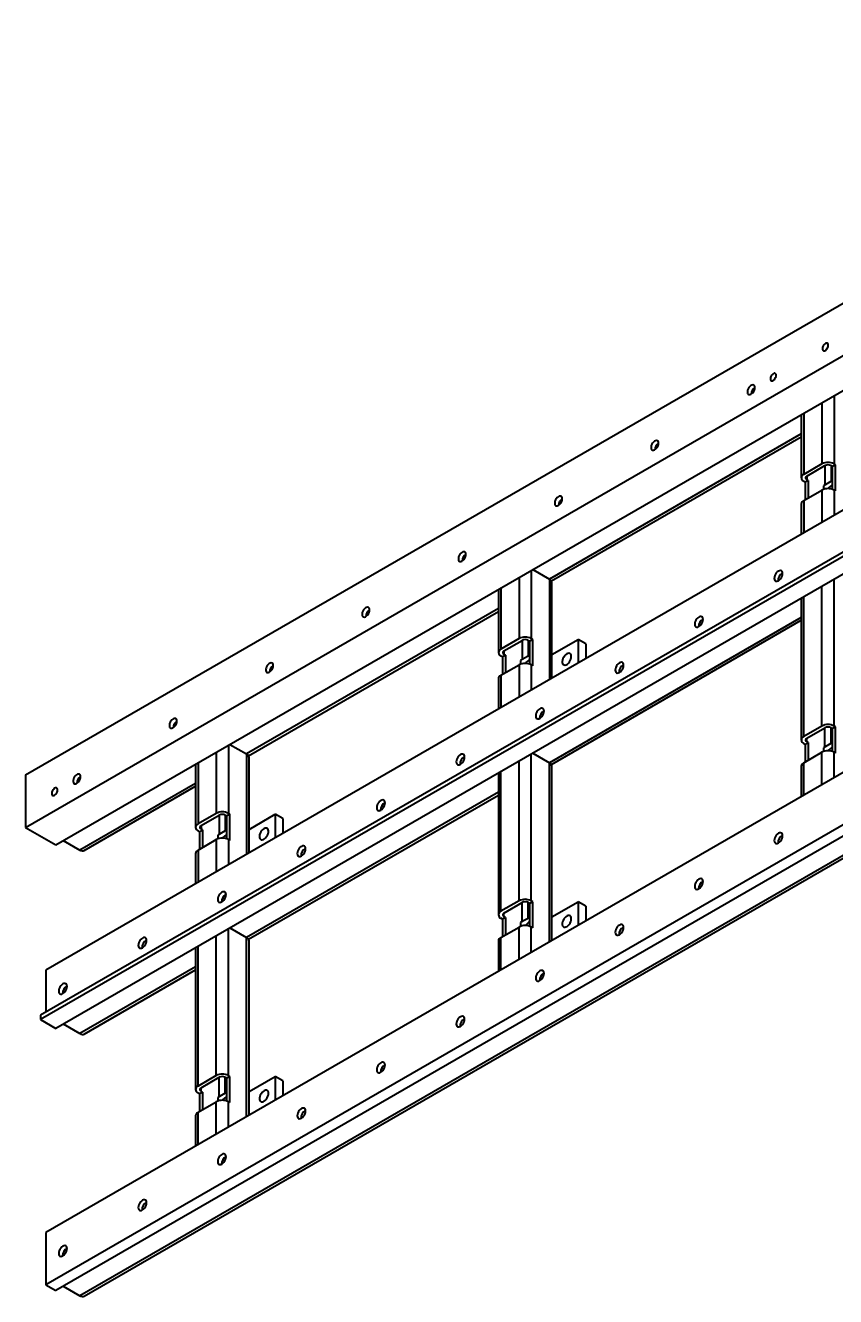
# Model space of a CAD drawing. Header units: millimetres. Extents: x 0 to 420, y 0 to 297.
# Drawn here: x 256.1 to 331.8, y 68.5 to 187.3 of the extents above; entities that cross this region are included whole.
import ezdxf

# ---------------------------------------------------------------- set-up
doc = ezdxf.new("R2010")
doc.units = ezdxf.units.MM

msp = doc.modelspace()

# ---------------------------------------------------------------- linework, layer by layer
at = {"color": 7, "linetype": 'Continuous', "lineweight": 40}
for p, q in [((256.132, 117.236), (400.382, 200.51)), ((256.132, 112.337), (400.382, 195.611)), ((258.96, 110.704), (403.21, 193.978)), ((402.291, 182.26), (258.041, 98.987)), ((401.796, 178.055), (257.546, 94.782)), ((401.796, 177.647), (257.546, 94.373)), ((403.21, 176.831), (258.96, 93.557)), ((402.291, 157.764), (258.041, 74.491)), ((402.291, 152.865), (258.041, 69.591)), ((403.21, 152.334), (258.96, 69.061)), ((405.473, 151.845), (261.223, 68.571)), ((261.623, 68.531), (405.873, 151.805)), ((328.588, 150.9), (328.588, 144.993)), ((305.247, 135.359), (328.588, 148.833)), ((305.247, 135.359), (328.588, 148.833)), ((330.519, 146.299), (328.822, 145.319)), ((329.105, 145.156), (330.802, 146.135)), ((331.368, 146.135), (331.509, 146.054)), ((331.792, 146.217), (331.509, 146.054)), ((331.792, 146.217), (331.651, 146.299)), ((331.792, 143.768), (331.792, 146.217)), ((331.509, 143.914), (331.509, 146.054)), ((328.964, 144.584), (328.822, 144.666)), ((328.822, 142.869), (330.519, 143.849)), ((329.247, 144.748), (328.964, 144.584)), ((328.964, 144.584), (328.964, 142.951)), ((329.247, 144.748), (329.105, 144.829)), ((329.247, 144.748), (329.247, 143.114)), ((331.509, 144.748), (330.661, 144.258)), ((330.661, 144.258), (330.661, 143.914)), ((331.792, 143.768), (331.651, 143.849)), ((328.588, 142.543), (328.588, 139.713)), ((303.508, 136.421), (305.064, 135.523)), ((300.304, 134.571), (300.304, 128.664)), ((305.298, 126.268), (305.298, 135.197)), ((328.588, 133.752), (328.588, 120.496)), ((276.963, 119.031), (300.304, 132.505)), ((276.963, 119.031), (300.304, 132.505)), ((305.247, 118.211), (328.588, 131.686)), ((305.247, 118.211), (328.588, 131.686)), ((302.235, 129.971), (300.538, 128.991)), ((300.821, 128.828), (302.518, 129.807)), ((303.084, 129.807), (303.225, 129.726)), ((303.508, 129.889), (303.225, 129.726)), ((303.225, 127.586), (303.225, 129.726)), ((303.508, 129.889), (303.366, 129.971)), ((303.508, 127.439), (303.508, 129.889)), ((305.298, 128.473), (307.751, 129.889)), ((308.458, 129.481), (307.751, 129.889)), ((307.751, 129.889), (307.751, 127.684)), ((308.458, 129.481), (308.458, 128.092)), ((300.679, 128.256), (300.538, 128.338)), ((300.962, 128.419), (300.679, 128.256)), ((300.962, 128.419), (300.821, 128.501)), ((300.962, 128.419), (300.962, 126.786)), ((303.225, 128.419), (302.377, 127.93)), ((300.538, 126.541), (302.235, 127.521)), ((300.679, 128.256), (300.679, 126.623)), ((302.377, 127.93), (302.377, 127.586)), ((303.508, 127.439), (303.366, 127.521)), ((300.304, 126.215), (300.304, 123.385)), ((330.519, 121.803), (328.822, 120.823)), ((329.105, 120.66), (330.802, 121.639)), ((331.368, 121.639), (331.509, 121.558)), ((331.792, 121.721), (331.509, 121.558)), ((331.509, 119.418), (331.509, 121.558)), ((331.792, 121.721), (331.651, 121.803)), ((331.792, 119.271), (331.792, 121.721)), ((275.224, 120.093), (276.779, 119.195)), ((328.964, 120.088), (328.822, 120.17)), ((329.247, 120.251), (328.964, 120.088)), ((328.964, 120.088), (328.964, 118.455)), ((329.247, 120.251), (329.105, 120.333)), ((329.247, 120.251), (329.247, 118.618)), ((331.509, 120.251), (330.661, 119.762)), ((277.014, 109.94), (277.014, 118.869)), ((303.508, 119.274), (305.064, 118.376)), ((328.822, 118.373), (330.519, 119.353)), ((330.661, 119.762), (330.661, 119.418)), ((331.792, 119.271), (331.651, 119.353)), ((272.019, 118.243), (272.019, 112.336)), ((305.298, 101.771), (305.298, 118.049)), ((328.588, 118.047), (328.588, 115.217)), ((256.132, 117.236), (256.132, 112.337)), ((300.304, 117.424), (300.304, 104.168)), ((261.623, 110.175), (272.019, 116.177)), ((261.623, 110.175), (272.019, 116.177)), ((276.963, 101.883), (300.304, 115.358)), ((276.963, 101.883), (300.304, 115.358)), ((273.951, 113.642), (272.254, 112.663)), ((272.537, 112.499), (274.234, 113.479)), ((274.799, 113.479), (274.941, 113.398)), ((275.224, 113.561), (274.941, 113.398)), ((274.941, 111.258), (274.941, 113.398)), ((275.224, 113.561), (275.082, 113.642)), ((275.224, 111.111), (275.224, 113.561)), ((277.014, 112.145), (279.466, 113.561)), ((279.466, 113.561), (279.466, 111.355)), ((280.173, 113.153), (279.466, 113.561)), ((280.173, 113.153), (280.173, 111.764)), ((256.132, 112.337), (258.96, 110.704)), ((272.395, 111.928), (272.254, 112.01)), ((272.678, 112.091), (272.395, 111.928)), ((272.395, 111.928), (272.395, 110.295)), ((272.678, 112.091), (272.537, 112.173)), ((272.678, 112.091), (272.678, 110.458)), ((274.941, 112.091), (274.092, 111.601)), ((259.667, 111.113), (261.223, 110.215)), ((272.254, 110.213), (273.951, 111.193)), ((274.092, 111.601), (274.092, 111.258)), ((275.224, 111.111), (275.082, 111.193)), ((272.019, 109.887), (272.019, 107.056)), ((302.235, 105.474), (300.538, 104.495)), ((300.821, 104.331), (302.518, 105.311)), ((303.084, 105.311), (303.225, 105.229)), ((303.508, 105.393), (303.225, 105.229)), ((303.225, 103.09), (303.225, 105.229)), ((303.508, 105.393), (303.366, 105.474)), ((303.508, 102.943), (303.508, 105.393)), ((305.298, 103.977), (307.751, 105.393)), ((307.751, 105.393), (307.751, 103.187)), ((308.458, 104.985), (307.751, 105.393)), ((308.458, 104.985), (308.458, 103.596)), ((300.679, 103.76), (300.538, 103.842)), ((300.962, 103.923), (300.679, 103.76)), ((300.679, 103.76), (300.679, 102.127)), ((300.962, 103.923), (300.821, 104.005)), ((300.962, 103.923), (300.962, 102.29)), ((303.225, 103.923), (302.377, 103.433)), ((302.377, 103.433), (302.377, 103.09)), ((275.224, 102.946), (276.779, 102.048)), ((300.538, 102.045), (302.235, 103.025)), ((303.508, 102.943), (303.366, 103.025)), ((272.019, 101.096), (272.019, 87.84)), ((277.014, 85.443), (277.014, 101.721)), ((300.304, 101.719), (300.304, 98.888)), ((258.041, 98.987), (258.041, 95.067)), ((261.623, 93.028), (272.019, 99.029)), ((261.623, 93.028), (272.019, 99.029)), ((257.546, 94.782), (257.546, 94.373)), ((257.546, 94.373), (258.96, 93.557)), ((259.667, 93.965), (261.223, 93.067)), ((273.951, 89.146), (272.254, 88.167)), ((275.224, 89.065), (275.082, 89.146)), ((272.537, 88.003), (274.234, 88.983)), ((274.799, 88.983), (274.941, 88.901)), ((275.224, 89.065), (274.941, 88.901)), ((274.941, 86.762), (274.941, 88.901)), ((275.224, 86.615), (275.224, 89.065)), ((277.014, 87.649), (279.466, 89.065)), ((280.173, 88.656), (279.466, 89.065)), ((279.466, 89.065), (279.466, 86.859)), ((280.173, 88.656), (280.173, 87.267)), ((272.395, 87.432), (272.254, 87.513)), ((272.678, 87.595), (272.395, 87.432)), ((272.395, 87.432), (272.395, 85.799)), ((272.678, 87.595), (272.537, 87.677)), ((272.678, 87.595), (272.678, 85.962)), ((274.941, 87.595), (274.092, 87.105)), ((274.092, 87.105), (274.092, 86.762)), ((272.254, 85.717), (273.951, 86.697)), ((275.224, 86.615), (275.082, 86.697)), ((272.019, 85.39), (272.019, 82.56)), ((258.041, 74.491), (258.041, 69.591)), ((258.041, 69.591), (258.96, 69.061)), ((259.667, 69.469), (261.223, 68.571))]:
    msp.add_line(p, q, dxfattribs=at)
at = {"color": 8, "linetype": 'Continuous', "lineweight": 40}
for p, q in [((331.651, 152.668), (331.651, 146.299)), ((328.822, 151.035), (328.822, 145.319)), ((330.519, 152.015), (330.519, 146.299)), ((328.588, 149.104), (305.064, 135.523)), ((330.802, 146.135), (330.802, 144.339)), ((331.368, 146.135), (331.368, 144.666)), ((329.105, 145.156), (329.105, 144.829)), ((330.519, 143.849), (330.519, 140.828)), ((331.651, 143.849), (331.651, 141.481)), ((328.822, 142.869), (328.822, 139.848)), ((302.235, 135.686), (302.235, 129.971)), ((303.366, 136.34), (303.366, 129.971)), ((305.064, 135.523), (305.064, 126.132)), ((331.651, 121.803), (331.651, 135.52)), ((300.538, 134.707), (300.538, 128.991)), ((330.519, 121.803), (330.519, 134.867)), ((328.822, 120.823), (328.822, 133.888)), ((300.304, 132.775), (276.779, 119.195)), ((328.588, 131.956), (305.064, 118.376)), ((302.518, 129.807), (302.518, 128.011)), ((303.084, 129.807), (303.084, 128.338)), ((300.821, 128.828), (300.821, 128.501)), ((302.235, 127.521), (302.235, 124.5)), ((303.366, 127.521), (303.366, 125.153)), ((300.538, 126.541), (300.538, 123.52)), ((330.802, 119.843), (330.802, 121.639)), ((331.368, 120.17), (331.368, 121.639)), ((275.082, 120.011), (275.082, 113.642)), ((329.105, 120.333), (329.105, 120.66)), ((273.951, 119.358), (273.951, 113.642)), ((276.779, 119.195), (276.779, 109.804)), ((303.366, 105.474), (303.366, 119.192)), ((330.519, 116.332), (330.519, 119.353)), ((331.651, 116.985), (331.651, 119.353)), ((272.254, 118.379), (272.254, 112.663)), ((302.235, 105.474), (302.235, 118.539)), ((305.064, 101.636), (305.064, 118.376)), ((328.822, 115.352), (328.822, 118.373)), ((272.019, 116.447), (261.223, 110.215)), ((300.538, 104.495), (300.538, 117.559)), ((300.304, 115.628), (276.779, 102.048)), ((274.234, 113.479), (274.234, 111.683)), ((274.799, 113.479), (274.799, 112.01)), ((272.537, 112.499), (272.537, 112.173)), ((273.951, 111.193), (273.951, 108.171)), ((275.082, 111.193), (275.082, 108.825)), ((272.254, 110.213), (272.254, 107.192)), ((302.518, 103.515), (302.518, 105.311)), ((303.084, 103.842), (303.084, 105.311)), ((300.821, 104.005), (300.821, 104.331)), ((273.951, 89.146), (273.951, 102.211)), ((275.082, 89.146), (275.082, 102.864)), ((302.235, 100.003), (302.235, 103.025)), ((303.366, 100.657), (303.366, 103.025)), ((272.254, 88.167), (272.254, 101.231)), ((276.779, 85.308), (276.779, 102.048)), ((300.538, 99.024), (300.538, 102.045)), ((272.019, 99.3), (261.223, 93.067)), ((272.537, 87.677), (272.537, 88.003)), ((274.234, 87.187), (274.234, 88.983)), ((274.799, 87.513), (274.799, 88.983)), ((272.254, 82.696), (272.254, 85.717)), ((273.951, 83.675), (273.951, 86.697)), ((275.082, 84.328), (275.082, 86.697))]:
    msp.add_line(p, q, dxfattribs=at)
at = {"color": 7, "linetype": 'Continuous', "lineweight": 40, "flags": 128}
for points in [[(331.11, 157.377), (331.096, 157.466), (331.058, 157.531), (330.998, 157.566), (330.922, 157.567), (330.838, 157.534), (330.753, 157.47), (330.678, 157.381), (330.617, 157.277), (330.579, 157.167), (330.565, 157.062), (330.579, 156.973), (330.617, 156.908), (330.678, 156.873), (330.753, 156.872), (330.838, 156.905), (330.922, 156.969), (330.998, 157.057), (331.058, 157.162), (331.096, 157.272), (331.11, 157.377)], [(326.245, 154.568), (326.232, 154.658), (326.193, 154.723), (326.133, 154.758), (326.057, 154.759), (325.973, 154.725), (325.889, 154.661), (325.813, 154.573), (325.752, 154.469), (325.714, 154.359), (325.7, 154.254), (325.714, 154.164), (325.752, 154.099), (325.813, 154.064), (325.889, 154.063), (325.973, 154.097), (326.057, 154.161), (326.133, 154.249), (326.193, 154.353), (326.232, 154.463), (326.245, 154.568)], [(324.259, 153.422), (324.246, 153.525), (324.208, 153.604), (324.147, 153.656), (324.068, 153.674), (323.978, 153.659), (323.882, 153.611), (323.787, 153.534), (323.702, 153.434), (323.632, 153.317), (323.582, 153.193), (323.556, 153.071), (323.556, 152.96), (323.582, 152.868), (323.632, 152.802), (323.702, 152.767), (323.787, 152.765), (323.882, 152.797), (323.978, 152.86), (324.068, 152.949), (324.147, 153.059), (324.208, 153.18), (324.246, 153.304), (324.259, 153.422)], [(315.263, 148.228), (315.25, 148.331), (315.211, 148.411), (315.151, 148.462), (315.072, 148.481), (314.981, 148.465), (314.885, 148.418), (314.791, 148.341), (314.705, 148.24), (314.635, 148.124), (314.585, 148), (314.559, 147.878), (314.559, 147.766), (314.585, 147.674), (314.635, 147.608), (314.705, 147.573), (314.791, 147.571), (314.885, 147.603), (314.981, 147.666), (315.072, 147.756), (315.151, 147.865), (315.211, 147.986), (315.25, 148.111), (315.263, 148.228)], [(306.266, 143.035), (306.253, 143.137), (306.215, 143.217), (306.154, 143.268), (306.075, 143.287), (305.985, 143.272), (305.889, 143.224), (305.794, 143.147), (305.709, 143.047), (305.639, 142.93), (305.588, 142.806), (305.563, 142.684), (305.563, 142.573), (305.588, 142.481), (305.639, 142.415), (305.709, 142.379), (305.794, 142.378), (305.889, 142.409), (305.985, 142.472), (306.075, 142.562), (306.154, 142.672), (306.215, 142.793), (306.253, 142.917), (306.266, 143.035)], [(297.27, 137.841), (297.257, 137.944), (297.218, 138.024), (297.158, 138.075), (297.079, 138.093), (296.988, 138.078), (296.892, 138.03), (296.798, 137.953), (296.712, 137.853), (296.642, 137.736), (296.592, 137.613), (296.566, 137.49), (296.566, 137.379), (296.592, 137.287), (296.642, 137.221), (296.712, 137.186), (296.798, 137.184), (296.892, 137.216), (296.988, 137.279), (297.079, 137.368), (297.158, 137.478), (297.218, 137.599), (297.257, 137.723), (297.27, 137.841)], [(326.842, 136.051), (326.829, 136.16), (326.79, 136.246), (326.729, 136.303), (326.648, 136.328), (326.554, 136.319), (326.454, 136.276), (326.353, 136.203), (326.259, 136.104), (326.179, 135.986), (326.117, 135.857), (326.078, 135.726), (326.065, 135.602), (326.078, 135.494), (326.117, 135.408), (326.179, 135.351), (326.259, 135.326), (326.353, 135.335), (326.454, 135.378), (326.554, 135.451), (326.648, 135.55), (326.729, 135.668), (326.79, 135.797), (326.829, 135.927), (326.842, 136.051)], [(288.273, 132.648), (288.26, 132.75), (288.222, 132.83), (288.161, 132.881), (288.082, 132.9), (287.992, 132.885), (287.896, 132.837), (287.801, 132.76), (287.716, 132.659), (287.645, 132.543), (287.595, 132.419), (287.569, 132.297), (287.569, 132.186), (287.595, 132.094), (287.645, 132.028), (287.716, 131.992), (287.801, 131.99), (287.896, 132.022), (287.992, 132.085), (288.082, 132.175), (288.161, 132.284), (288.222, 132.406), (288.26, 132.53), (288.273, 132.648)], [(319.418, 131.765), (319.405, 131.874), (319.366, 131.96), (319.304, 132.017), (319.223, 132.042), (319.13, 132.033), (319.029, 131.99), (318.928, 131.916), (318.834, 131.817), (318.754, 131.7), (318.692, 131.571), (318.653, 131.44), (318.64, 131.316), (318.653, 131.208), (318.692, 131.122), (318.754, 131.064), (318.834, 131.04), (318.928, 131.049), (319.029, 131.092), (319.13, 131.165), (319.223, 131.264), (319.304, 131.382), (319.366, 131.511), (319.405, 131.641), (319.418, 131.765)], [(306.69, 128.542), (306.584, 128.465), (306.485, 128.363), (306.399, 128.241), (306.332, 128.108), (306.286, 127.97), (306.266, 127.838), (306.273, 127.719), (306.306, 127.622), (306.363, 127.551), (306.441, 127.512), (306.534, 127.506), (306.637, 127.535), (306.743, 127.596), (306.846, 127.686), (306.939, 127.799), (307.017, 127.928), (307.074, 128.065), (307.107, 128.201), (307.113, 128.327), (307.093, 128.436), (307.048, 128.521), (306.98, 128.577), (306.894, 128.599), (306.795, 128.587), (306.69, 128.542)], [(279.277, 127.454), (279.264, 127.557), (279.225, 127.636), (279.165, 127.688), (279.086, 127.706), (278.995, 127.691), (278.899, 127.643), (278.805, 127.566), (278.719, 127.466), (278.649, 127.349), (278.599, 127.225), (278.573, 127.103), (278.573, 126.992), (278.599, 126.9), (278.649, 126.834), (278.719, 126.799), (278.805, 126.797), (278.899, 126.829), (278.995, 126.892), (279.086, 126.981), (279.165, 127.091), (279.225, 127.212), (279.264, 127.336), (279.277, 127.454)], [(311.993, 127.479), (311.98, 127.588), (311.941, 127.674), (311.879, 127.731), (311.799, 127.756), (311.705, 127.746), (311.604, 127.704), (311.504, 127.63), (311.41, 127.531), (311.329, 127.413), (311.267, 127.285), (311.229, 127.154), (311.215, 127.03), (311.229, 126.921), (311.267, 126.836), (311.329, 126.778), (311.41, 126.753), (311.504, 126.763), (311.604, 126.805), (311.705, 126.879), (311.799, 126.978), (311.879, 127.096), (311.941, 127.224), (311.98, 127.355), (311.993, 127.479)], [(270.28, 122.26), (270.267, 122.363), (270.229, 122.443), (270.168, 122.494), (270.089, 122.513), (269.999, 122.498), (269.903, 122.45), (269.808, 122.373), (269.723, 122.272), (269.652, 122.156), (269.602, 122.032), (269.576, 121.91), (269.576, 121.799), (269.602, 121.706), (269.652, 121.64), (269.723, 121.605), (269.808, 121.603), (269.903, 121.635), (269.999, 121.698), (270.089, 121.788), (270.168, 121.897), (270.229, 122.019), (270.267, 122.143), (270.28, 122.26)], [(304.569, 123.193), (304.555, 123.302), (304.516, 123.387), (304.455, 123.445), (304.374, 123.47), (304.28, 123.46), (304.18, 123.418), (304.079, 123.344), (303.985, 123.245), (303.905, 123.127), (303.843, 122.999), (303.804, 122.868), (303.791, 122.744), (303.804, 122.635), (303.843, 122.549), (303.905, 122.492), (303.985, 122.467), (304.079, 122.477), (304.18, 122.519), (304.28, 122.593), (304.374, 122.692), (304.455, 122.81), (304.516, 122.938), (304.555, 123.069), (304.569, 123.193)], [(297.144, 118.907), (297.131, 119.015), (297.092, 119.101), (297.03, 119.159), (296.949, 119.183), (296.856, 119.174), (296.755, 119.131), (296.654, 119.058), (296.561, 118.959), (296.48, 118.841), (296.418, 118.712), (296.379, 118.582), (296.366, 118.458), (296.379, 118.349), (296.418, 118.263), (296.48, 118.206), (296.561, 118.181), (296.654, 118.19), (296.755, 118.233), (296.856, 118.307), (296.949, 118.406), (297.03, 118.523), (297.092, 118.652), (297.131, 118.783), (297.144, 118.907)], [(261.284, 117.067), (261.271, 117.169), (261.232, 117.249), (261.171, 117.3), (261.093, 117.319), (261.002, 117.304), (260.906, 117.256), (260.812, 117.179), (260.726, 117.079), (260.656, 116.962), (260.606, 116.838), (260.58, 116.716), (260.58, 116.605), (260.606, 116.513), (260.656, 116.447), (260.726, 116.412), (260.812, 116.41), (260.906, 116.442), (261.002, 116.505), (261.093, 116.594), (261.171, 116.704), (261.232, 116.825), (261.271, 116.949), (261.284, 117.067)], [(259.133, 115.826), (259.12, 115.915), (259.081, 115.98), (259.021, 116.015), (258.945, 116.016), (258.861, 115.983), (258.777, 115.919), (258.701, 115.83), (258.641, 115.726), (258.602, 115.616), (258.589, 115.511), (258.602, 115.422), (258.641, 115.356), (258.701, 115.322), (258.777, 115.321), (258.861, 115.354), (258.945, 115.418), (259.021, 115.506), (259.081, 115.611), (259.12, 115.721), (259.133, 115.826)], [(289.719, 114.621), (289.706, 114.729), (289.667, 114.815), (289.605, 114.872), (289.525, 114.897), (289.431, 114.888), (289.33, 114.845), (289.23, 114.772), (289.136, 114.673), (289.055, 114.555), (288.994, 114.426), (288.955, 114.296), (288.942, 114.172), (288.955, 114.063), (288.994, 113.977), (289.055, 113.92), (289.136, 113.895), (289.23, 113.904), (289.33, 113.947), (289.431, 114.02), (289.525, 114.119), (289.605, 114.237), (289.667, 114.366), (289.706, 114.497), (289.719, 114.621)], [(278.406, 112.214), (278.3, 112.137), (278.201, 112.035), (278.115, 111.913), (278.047, 111.779), (278.002, 111.642), (277.982, 111.51), (277.989, 111.391), (278.022, 111.293), (278.079, 111.223), (278.156, 111.183), (278.249, 111.178), (278.352, 111.207), (278.459, 111.268), (278.562, 111.358), (278.655, 111.471), (278.733, 111.6), (278.789, 111.737), (278.822, 111.872), (278.829, 111.999), (278.809, 112.108), (278.764, 112.193), (278.696, 112.248), (278.61, 112.271), (278.511, 112.259), (278.406, 112.214)], [(326.842, 111.555), (326.829, 111.664), (326.79, 111.75), (326.729, 111.807), (326.648, 111.832), (326.554, 111.823), (326.454, 111.78), (326.353, 111.706), (326.259, 111.607), (326.179, 111.489), (326.117, 111.361), (326.078, 111.23), (326.065, 111.106), (326.078, 110.998), (326.117, 110.912), (326.179, 110.854), (326.259, 110.829), (326.353, 110.839), (326.454, 110.882), (326.554, 110.955), (326.648, 111.054), (326.729, 111.172), (326.79, 111.301), (326.829, 111.431), (326.842, 111.555)], [(282.295, 110.335), (282.281, 110.443), (282.243, 110.529), (282.181, 110.586), (282.1, 110.611), (282.006, 110.602), (281.906, 110.559), (281.805, 110.486), (281.711, 110.387), (281.631, 110.269), (281.569, 110.14), (281.53, 110.009), (281.517, 109.885), (281.53, 109.777), (281.569, 109.691), (281.631, 109.634), (281.711, 109.609), (281.805, 109.618), (281.906, 109.661), (282.006, 109.734), (282.1, 109.833), (282.181, 109.951), (282.243, 110.08), (282.281, 110.211), (282.295, 110.335)], [(319.418, 107.269), (319.405, 107.378), (319.366, 107.463), (319.304, 107.521), (319.223, 107.546), (319.13, 107.536), (319.029, 107.494), (318.928, 107.42), (318.834, 107.321), (318.754, 107.203), (318.692, 107.075), (318.653, 106.944), (318.64, 106.82), (318.653, 106.711), (318.692, 106.625), (318.754, 106.568), (318.834, 106.543), (318.928, 106.553), (319.029, 106.595), (319.13, 106.669), (319.223, 106.768), (319.304, 106.886), (319.366, 107.014), (319.405, 107.145), (319.418, 107.269)], [(274.87, 106.048), (274.857, 106.157), (274.818, 106.243), (274.756, 106.3), (274.676, 106.325), (274.582, 106.316), (274.481, 106.273), (274.381, 106.2), (274.287, 106.101), (274.206, 105.983), (274.144, 105.854), (274.106, 105.723), (274.092, 105.599), (274.106, 105.491), (274.144, 105.405), (274.206, 105.348), (274.287, 105.323), (274.381, 105.332), (274.481, 105.375), (274.582, 105.448), (274.676, 105.547), (274.756, 105.665), (274.818, 105.794), (274.857, 105.924), (274.87, 106.048)], [(307.114, 103.801), (307.101, 103.915), (307.062, 104.006), (306.999, 104.07), (306.917, 104.101), (306.821, 104.097), (306.717, 104.06), (306.61, 103.991), (306.509, 103.895), (306.419, 103.777), (306.347, 103.645), (306.295, 103.508), (306.269, 103.374), (306.269, 103.251), (306.295, 103.148), (306.347, 103.07), (306.419, 103.022), (306.509, 103.008), (306.61, 103.028), (306.717, 103.082), (306.821, 103.165), (306.917, 103.273), (306.999, 103.399), (307.062, 103.534), (307.101, 103.671), (307.114, 103.801)], [(311.993, 102.983), (311.98, 103.091), (311.941, 103.177), (311.879, 103.235), (311.799, 103.26), (311.705, 103.25), (311.604, 103.207), (311.504, 103.134), (311.41, 103.035), (311.329, 102.917), (311.267, 102.788), (311.229, 102.658), (311.215, 102.534), (311.229, 102.425), (311.267, 102.339), (311.329, 102.282), (311.41, 102.257), (311.504, 102.266), (311.604, 102.309), (311.705, 102.383), (311.799, 102.482), (311.879, 102.6), (311.941, 102.728), (311.98, 102.859), (311.993, 102.983)], [(267.445, 101.762), (267.432, 101.871), (267.393, 101.957), (267.332, 102.014), (267.251, 102.039), (267.157, 102.03), (267.057, 101.987), (266.956, 101.913), (266.862, 101.814), (266.782, 101.697), (266.72, 101.568), (266.681, 101.437), (266.668, 101.313), (266.681, 101.205), (266.72, 101.119), (266.782, 101.061), (266.862, 101.037), (266.956, 101.046), (267.057, 101.089), (267.157, 101.162), (267.251, 101.261), (267.332, 101.379), (267.393, 101.508), (267.432, 101.638), (267.445, 101.762)], [(304.569, 98.697), (304.555, 98.805), (304.516, 98.891), (304.455, 98.949), (304.374, 98.973), (304.28, 98.964), (304.18, 98.921), (304.079, 98.848), (303.985, 98.749), (303.905, 98.631), (303.843, 98.502), (303.804, 98.372), (303.791, 98.248), (303.804, 98.139), (303.843, 98.053), (303.905, 97.996), (303.985, 97.971), (304.079, 97.98), (304.18, 98.023), (304.28, 98.097), (304.374, 98.196), (304.455, 98.313), (304.516, 98.442), (304.555, 98.573), (304.569, 98.697)], [(260.021, 97.476), (260.008, 97.585), (259.969, 97.671), (259.907, 97.728), (259.826, 97.753), (259.733, 97.743), (259.632, 97.701), (259.531, 97.627), (259.437, 97.528), (259.357, 97.41), (259.295, 97.282), (259.256, 97.151), (259.243, 97.027), (259.256, 96.918), (259.295, 96.833), (259.357, 96.775), (259.437, 96.75), (259.531, 96.76), (259.632, 96.802), (259.733, 96.876), (259.826, 96.975), (259.907, 97.093), (259.969, 97.221), (260.008, 97.352), (260.021, 97.476)], [(297.144, 94.411), (297.131, 94.519), (297.092, 94.605), (297.03, 94.662), (296.949, 94.687), (296.856, 94.678), (296.755, 94.635), (296.654, 94.562), (296.561, 94.463), (296.48, 94.345), (296.418, 94.216), (296.379, 94.085), (296.366, 93.962), (296.379, 93.853), (296.418, 93.767), (296.48, 93.71), (296.561, 93.685), (296.654, 93.694), (296.755, 93.737), (296.856, 93.81), (296.949, 93.909), (297.03, 94.027), (297.092, 94.156), (297.131, 94.287), (297.144, 94.411)], [(289.719, 90.124), (289.706, 90.233), (289.667, 90.319), (289.605, 90.376), (289.525, 90.401), (289.431, 90.392), (289.33, 90.349), (289.23, 90.276), (289.136, 90.177), (289.055, 90.059), (288.994, 89.93), (288.955, 89.799), (288.942, 89.675), (288.955, 89.567), (288.994, 89.481), (289.055, 89.424), (289.136, 89.399), (289.23, 89.408), (289.33, 89.451), (289.431, 89.524), (289.525, 89.623), (289.605, 89.741), (289.667, 89.87), (289.706, 90.001), (289.719, 90.124)], [(278.83, 87.472), (278.817, 87.587), (278.777, 87.678), (278.715, 87.741), (278.633, 87.772), (278.537, 87.769), (278.432, 87.732), (278.326, 87.663), (278.225, 87.566), (278.135, 87.449), (278.062, 87.317), (278.011, 87.18), (277.985, 87.046), (277.985, 86.923), (278.011, 86.819), (278.062, 86.741), (278.135, 86.694), (278.225, 86.68), (278.326, 86.7), (278.432, 86.754), (278.537, 86.837), (278.633, 86.945), (278.715, 87.071), (278.777, 87.206), (278.817, 87.343), (278.83, 87.472)], [(282.295, 85.838), (282.281, 85.947), (282.243, 86.033), (282.181, 86.09), (282.1, 86.115), (282.006, 86.106), (281.906, 86.063), (281.805, 85.989), (281.711, 85.89), (281.631, 85.773), (281.569, 85.644), (281.53, 85.513), (281.517, 85.389), (281.53, 85.281), (281.569, 85.195), (281.631, 85.137), (281.711, 85.113), (281.805, 85.122), (281.906, 85.165), (282.006, 85.238), (282.1, 85.337), (282.181, 85.455), (282.243, 85.584), (282.281, 85.714), (282.295, 85.838)], [(274.87, 81.552), (274.857, 81.661), (274.818, 81.747), (274.756, 81.804), (274.676, 81.829), (274.582, 81.82), (274.481, 81.777), (274.381, 81.703), (274.287, 81.604), (274.206, 81.486), (274.144, 81.358), (274.106, 81.227), (274.092, 81.103), (274.106, 80.995), (274.144, 80.909), (274.206, 80.851), (274.287, 80.826), (274.381, 80.836), (274.481, 80.879), (274.582, 80.952), (274.676, 81.051), (274.756, 81.169), (274.818, 81.298), (274.857, 81.428), (274.87, 81.552)], [(267.445, 77.266), (267.432, 77.375), (267.393, 77.46), (267.332, 77.518), (267.251, 77.543), (267.157, 77.533), (267.057, 77.491), (266.956, 77.417), (266.862, 77.318), (266.782, 77.2), (266.72, 77.072), (266.681, 76.941), (266.668, 76.817), (266.681, 76.708), (266.72, 76.622), (266.782, 76.565), (266.862, 76.54), (266.956, 76.55), (267.057, 76.592), (267.157, 76.666), (267.251, 76.765), (267.332, 76.883), (267.393, 77.011), (267.432, 77.142), (267.445, 77.266)], [(260.021, 72.98), (260.008, 73.088), (259.969, 73.174), (259.907, 73.232), (259.826, 73.257), (259.733, 73.247), (259.632, 73.204), (259.531, 73.131), (259.437, 73.032), (259.357, 72.914), (259.295, 72.785), (259.256, 72.655), (259.243, 72.531), (259.256, 72.422), (259.295, 72.336), (259.357, 72.279), (259.437, 72.254), (259.531, 72.263), (259.632, 72.306), (259.733, 72.38), (259.826, 72.479), (259.907, 72.597), (259.969, 72.725), (260.008, 72.856), (260.021, 72.98)]]:
    msp.add_lwpolyline(points, dxfattribs=at)
at = {"color": 7, "linetype": 'Continuous', "lineweight": 40}
for centre, radius, start, end in [((331.558, 156.804), 0.646, 136.34917, 163.65586), ((326.693, 153.995), 0.646, 136.35129, 163.65374), ((324.661, 152.782), 0.755, 122.09056, 177.91476), ((315.664, 147.588), 0.755, 122.09056, 177.91476), ((331.085, 145.207), 1.23, 62.60945, 117.39062), ((331.085, 145.59), 0.615, 62.60965, 117.3909), ((328.946, 144.993), 0.349, 110.78343, 249.2171), ((329.167, 144.993), 0.175, 110.78356, 249.21774), ((331.085, 142.757), 1.23, 62.60945, 117.39062), ((332.214, 143.186), 1.351, 121.43112, 143.82453), ((306.668, 142.395), 0.755, 122.09026, 177.91506), ((328.988, 142.503), 0.402, 114.37517, 174.30485), ((297.671, 137.201), 0.755, 122.09026, 177.91506), ((304.897, 135.157), 0.402, 5.69405, 65.62534), ((327.234, 135.376), 0.815, 118.86271, 181.1428), ((288.675, 132.008), 0.755, 122.09041, 177.91491), ((319.81, 131.09), 0.815, 118.86293, 181.14258), ((302.801, 128.879), 1.23, 62.60986, 117.39021), ((302.801, 129.261), 0.615, 62.60946, 117.3906), ((300.662, 128.664), 0.349, 110.7836, 249.21619), ((300.883, 128.664), 0.175, 110.78439, 249.21543), ((279.678, 126.814), 0.755, 122.0911, 177.91402), ((302.801, 126.429), 1.23, 62.60986, 117.39021), ((303.93, 126.858), 1.352, 121.43183, 143.82359), ((312.385, 126.804), 0.815, 118.86324, 181.14194), ((300.704, 126.175), 0.402, 114.37449, 174.30553), ((304.96, 122.518), 0.815, 118.86271, 181.1428), ((270.682, 121.621), 0.755, 122.09086, 177.91446), ((331.085, 120.711), 1.23, 62.60945, 117.39062), ((331.085, 121.093), 0.615, 62.60965, 117.3909), ((328.946, 120.496), 0.349, 110.78343, 249.2171), ((329.167, 120.496), 0.175, 110.78356, 249.21774), ((276.613, 118.829), 0.402, 5.69475, 65.62533), ((297.536, 118.232), 0.815, 118.86293, 181.14258), ((331.085, 118.261), 1.23, 62.60945, 117.39062), ((332.214, 118.69), 1.351, 121.43136, 143.82439), ((304.897, 118.009), 0.402, 5.69405, 65.62534), ((328.988, 118.007), 0.402, 114.37517, 174.30485), ((261.685, 116.427), 0.755, 122.091, 177.91428), ((259.582, 115.252), 0.646, 136.35088, 163.65455), ((290.111, 113.945), 0.815, 118.86282, 181.14269), ((274.517, 112.551), 1.23, 62.60968, 117.39033), ((274.517, 112.933), 0.615, 62.60979, 117.39027), ((272.378, 112.336), 0.349, 110.78337, 249.21679), ((272.599, 112.336), 0.175, 110.78355, 249.21663), ((275.646, 110.53), 1.351, 121.43128, 143.82425), ((274.517, 110.101), 1.23, 62.60968, 117.39033), ((327.234, 110.88), 0.815, 118.86268, 181.14278), ((261.457, 110.542), 0.402, 234.3825, 294.30704), ((272.42, 109.847), 0.402, 114.37477, 174.3051), ((282.687, 109.659), 0.815, 118.86308, 181.14226), ((319.81, 106.594), 0.815, 118.8629, 181.14256), ((275.262, 105.373), 0.815, 118.86287, 181.14247), ((302.801, 104.383), 1.23, 62.60986, 117.39021), ((302.801, 104.765), 0.615, 62.60946, 117.3906), ((300.662, 104.168), 0.349, 110.7836, 249.21619), ((300.883, 104.168), 0.175, 110.78439, 249.21543), ((303.93, 102.362), 1.352, 121.43207, 143.82345), ((302.801, 101.933), 1.23, 62.60986, 117.39021), ((312.385, 102.308), 0.815, 118.86321, 181.14192), ((267.837, 101.087), 0.815, 118.86287, 181.14247), ((276.613, 101.681), 0.402, 5.69475, 65.62533), ((300.704, 101.679), 0.402, 114.37449, 174.30553), ((304.96, 98.021), 0.815, 118.86268, 181.14278), ((260.413, 96.801), 0.815, 118.86287, 181.1425), ((297.536, 93.735), 0.815, 118.8629, 181.14256), ((261.457, 93.394), 0.402, 234.38239, 294.30714), ((274.517, 88.054), 1.23, 62.60968, 117.39033), ((290.111, 89.449), 0.815, 118.86279, 181.14267), ((272.378, 87.84), 0.349, 110.78337, 249.21679), ((272.599, 87.84), 0.175, 110.78355, 249.21663), ((274.517, 88.437), 0.615, 62.60979, 117.39027), ((274.517, 85.605), 1.23, 62.60968, 117.39033), ((275.646, 86.034), 1.351, 121.43151, 143.82411), ((272.42, 85.35), 0.402, 114.37477, 174.3051), ((282.687, 85.163), 0.815, 118.86305, 181.14224), ((275.262, 80.877), 0.815, 118.86284, 181.14245), ((267.837, 76.591), 0.815, 118.86284, 181.14245), ((260.413, 72.305), 0.815, 118.86284, 181.14248), ((261.457, 68.898), 0.402, 234.38227, 294.30693)]:
    msp.add_arc(centre, radius, start, end, dxfattribs=at)

doc.saveas('drawing.dxf')
